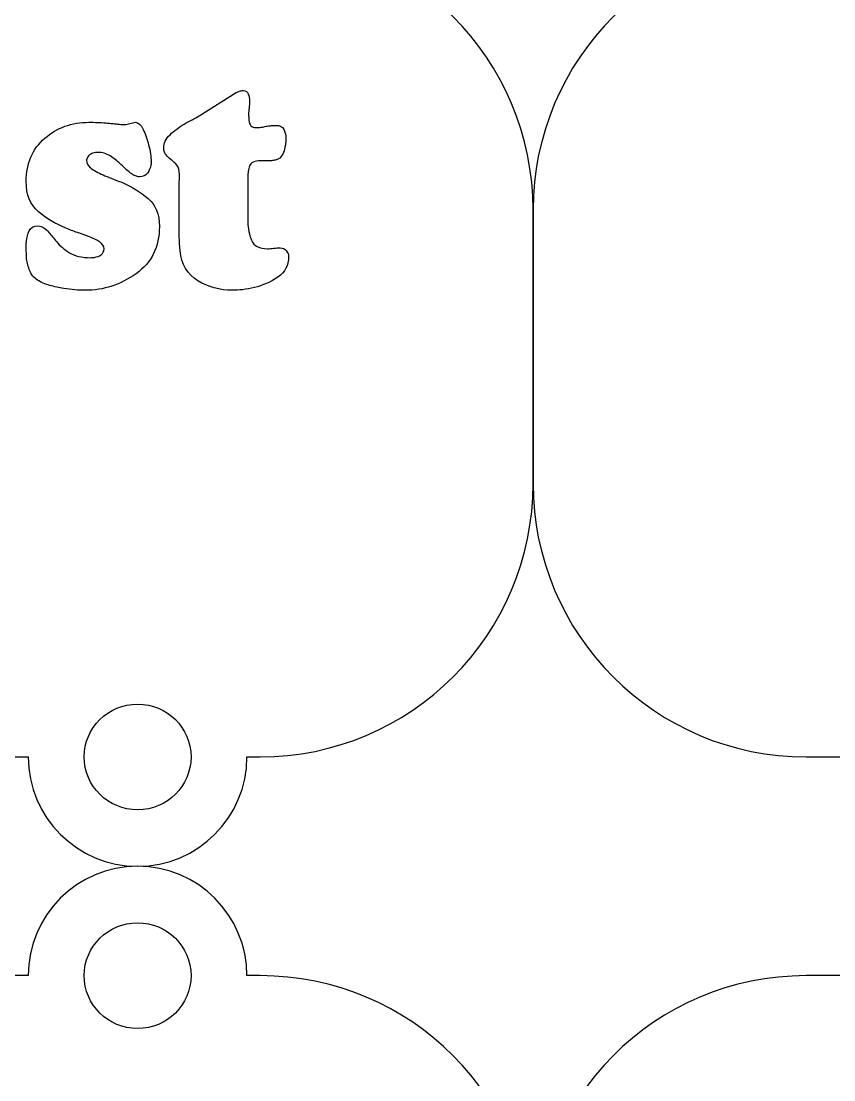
# Model space of a CAD drawing. Extents: x 0 to 771, y 958 to 1701.
# Drawn here: x 117.1 to 201.4, y 1355.4 to 1465.1 of the extents above; entities that cross this region are included whole.
import ezdxf

# ---------------------------------------------------------------- set-up
doc = ezdxf.new("R2010")
doc.units = 0
doc.layers.add('H0114_Printing', color=7, linetype='CONTINUOUS')

msp = doc.modelspace()

# ---------------------------------------------------------------- linework, layer by layer
at = {"layer": 'H0114_Printing', "color": 4}
for points in [[(135.557097, 1455.325664), (139.418097, 1457.750664)], [(127.613097, 1454.432064), (127.820097, 1454.432064), (127.964097, 1454.432064)], [(140.693096, 1455.453664), (140.693096, 1455.309664)], [(140.725096, 1455.166664), (140.725096, 1455.022664), (140.725096, 1454.878664)], [(144.554096, 1453.060664), (144.554096, 1453.012664), (144.554096, 1452.964664)], [(125.220097, 1451.529064), (124.948097, 1451.529064)], [(130.580097, 1450.604064), (130.580097, 1450.397064)], [(130.580097, 1450.572064), (130.580097, 1450.604064)], [(142.959096, 1450.667664), (142.736096, 1450.667664), (141.938096, 1450.667664)], [(133.483097, 1444.242664), (133.483097, 1447.968664), (133.515097, 1449.243664)], [(140.598096, 1448.791664), (140.598096, 1444.817664), (140.598096, 1444.547664), (140.598096, 1444.308664)], [(133.483097, 1444.210664), (133.483097, 1444.242664)], [(117.627097, 1441.639064), (117.627097, 1441.974064)]]:
    msp.add_lwpolyline(points, dxfattribs=at)
at = {"layer": 'H0114_Printing', "color": 1}
for points in [[(170.203596, 1445.564764), (170.203596, 1417.181765)], [(170.203796, 1417.181765), (170.203796, 1445.564764)], [(56.860799, 1388.853765), (117.839797, 1388.853765)], [(140.517796, 1388.853765), (141.875796, 1388.853765)], [(198.531595, 1388.853765), (204.262595, 1388.853765)], [(117.839797, 1366.176266), (56.860799, 1366.176266)], [(141.875796, 1366.176266), (140.517796, 1366.176266)], [(204.262595, 1366.176266), (198.531595, 1366.176266)]]:
    msp.add_lwpolyline(points, dxfattribs=at)
for points in [[(129.178797, 1383.373765)], [(141.875796, 1366.176266)], [(129.178797, 1360.696266)]]:
    msp.add_lwpolyline(points, close=True, dxfattribs=at)
for points in [[(170.203796, 1445.564764), (170.203796, 1461.209763), (157.520796, 1473.892763), (141.875796, 1473.892763)], [(198.531595, 1473.892763), (182.886595, 1473.892763), (170.203596, 1461.209763), (170.203596, 1445.564764)], [(141.875796, 1388.853765), (157.520796, 1388.853765), (170.203796, 1401.536765), (170.203796, 1417.181765)], [(170.203596, 1417.181765), (170.203596, 1401.536765), (182.886595, 1388.853765), (198.531595, 1388.853765)], [(123.634797, 1388.853765), (123.634797, 1391.880765), (126.116797, 1394.333765), (129.178797, 1394.333765)], [(129.178797, 1394.333765), (132.240797, 1394.333765), (134.722797, 1391.880765), (134.722797, 1388.853765)], [(117.839797, 1388.853765), (117.839797, 1382.591765), (122.916797, 1377.514766), (129.178797, 1377.514766)], [(129.178797, 1383.373765), (126.116797, 1383.373765), (123.634797, 1385.826765), (123.634797, 1388.853765)], [(134.722797, 1388.853765), (134.722797, 1385.826765), (132.240797, 1383.373765), (129.178797, 1383.373765)], [(129.178797, 1377.514766), (135.440797, 1377.514766), (140.517796, 1382.591765), (140.517796, 1388.853765)], [(129.178797, 1377.515266), (122.916797, 1377.515266), (117.839797, 1372.439266), (117.839797, 1366.176266)], [(140.517796, 1366.176266), (140.517796, 1372.439266), (135.440797, 1377.515266), (129.178797, 1377.515266)], [(123.634797, 1366.176266), (123.634797, 1369.203266), (126.116797, 1371.657266), (129.178797, 1371.657266)], [(129.178797, 1371.657266), (132.240797, 1371.657266), (134.722797, 1369.203266), (134.722797, 1366.176266)], [(129.178797, 1360.696266), (126.116797, 1360.696266), (123.634797, 1363.150266), (123.634797, 1366.176266)], [(134.722797, 1366.176266), (134.722797, 1363.150266), (132.240797, 1360.696266), (129.178797, 1360.696266)], [(170.203796, 1337.848267), (170.203796, 1353.493266), (157.520796, 1366.176266), (141.875796, 1366.176266)], [(198.531595, 1366.176266), (182.886595, 1366.176266), (170.203596, 1353.493266), (170.203596, 1337.848267)]]:
    msp.add_open_spline(points, degree=3, dxfattribs=at)
at = {"layer": 'H0114_Printing', "color": 4}
for points in [[(139.418097, 1457.750664), (139.524097, 1457.792664), (139.635097, 1457.835664), (139.753097, 1457.878664)], [(139.753097, 1457.878664), (139.869097, 1457.920664), (139.992097, 1457.942664), (140.119096, 1457.942664)], [(140.119096, 1457.942664), (140.395096, 1457.942664), (140.577096, 1457.828664), (140.662096, 1457.602664)], [(140.662096, 1457.602664), (140.746096, 1457.375664), (140.789096, 1457.123664), (140.789096, 1456.843664)], [(140.789096, 1456.843664), (140.789096, 1456.735664), (140.784096, 1456.621664), (140.774096, 1456.503664)], [(140.710096, 1455.792664), (140.699096, 1455.673664), (140.693096, 1455.560664), (140.693096, 1455.453664)], [(140.757096, 1456.163664), (140.736096, 1456.034664), (140.720096, 1455.910664), (140.710096, 1455.792664)], [(140.774096, 1456.503664), (140.762096, 1456.385664), (140.757096, 1456.272664), (140.757096, 1456.163664)], [(119.541097, 1452.997064), (120.817097, 1454.102064), (122.348097, 1454.656064), (124.135097, 1454.656064)], [(124.135097, 1454.656064), (124.433097, 1454.656064), (124.726097, 1454.651064), (125.012097, 1454.640064)], [(125.012097, 1454.640064), (125.300097, 1454.629064), (125.592097, 1454.613064), (125.890097, 1454.592064)], [(125.890097, 1454.592064), (126.060097, 1454.570064), (126.230097, 1454.555064), (126.400097, 1454.544064)], [(126.400097, 1454.544064), (126.570097, 1454.533064), (126.741097, 1454.517064), (126.911097, 1454.496064)], [(126.911097, 1454.496064), (127.038097, 1454.474064), (127.161097, 1454.459064), (127.277097, 1454.448064)], [(127.277097, 1454.448064), (127.394097, 1454.437064), (127.506097, 1454.432064), (127.613097, 1454.432064)], [(127.964097, 1454.432064), (128.027097, 1454.453064), (128.123097, 1454.480064), (128.251097, 1454.512064)], [(128.251097, 1454.512064), (128.379097, 1454.544064), (128.612097, 1454.592064), (128.953097, 1454.656064)], [(128.953097, 1454.656064), (129.250097, 1454.656064), (129.516097, 1454.411064), (129.750097, 1453.922064)], [(132.542097, 1453.366664), (132.977097, 1453.780664), (133.462097, 1454.147664), (133.994097, 1454.465664)], [(133.994097, 1454.465664), (134.270097, 1454.634664), (134.546097, 1454.789664), (134.824097, 1454.926664)], [(134.824097, 1454.926664), (135.099097, 1455.065664), (135.344097, 1455.198664), (135.557097, 1455.325664)], [(140.693096, 1455.309664), (140.693096, 1455.256664), (140.704096, 1455.208664), (140.725096, 1455.166664)], [(140.725096, 1454.878664), (140.746096, 1454.623664), (140.816096, 1454.432664), (140.933096, 1454.304664)], [(129.750097, 1453.922064), (129.984097, 1453.432064), (130.176097, 1452.901064), (130.325097, 1452.327064)], [(131.888097, 1451.981664), (131.888097, 1452.491664), (132.106097, 1452.952664), (132.542097, 1453.366664)], [(140.933096, 1454.304664), (141.049096, 1454.176664), (141.236096, 1454.112664), (141.491096, 1454.112664)], [(141.491096, 1454.112664), (141.661096, 1454.112664), (141.831096, 1454.123664), (142.002096, 1454.144664)], [(142.002096, 1454.144664), (142.172096, 1454.165664), (142.342096, 1454.197664), (142.512096, 1454.240664)], [(142.512096, 1454.240664), (142.661096, 1454.261664), (142.820096, 1454.283664), (142.990096, 1454.304664)], [(142.990096, 1454.304664), (143.161096, 1454.325664), (143.331096, 1454.336664), (143.501096, 1454.336664)], [(143.501096, 1454.336664), (143.905096, 1454.336664), (144.181096, 1454.203664), (144.331096, 1453.937664)], [(144.331096, 1453.937664), (144.479096, 1453.671664), (144.554096, 1453.379664), (144.554096, 1453.060664)], [(117.627097, 1448.530064), (117.627097, 1450.401064), (118.265097, 1451.891064), (119.541097, 1452.997064)], [(130.325097, 1452.327064), (130.409097, 1452.008064), (130.473097, 1451.694064), (130.516097, 1451.385064)], [(144.490096, 1452.209664), (144.469096, 1451.978664), (144.410096, 1451.748664), (144.315096, 1451.516664)], [(144.538096, 1452.587664), (144.527096, 1452.460664), (144.511096, 1452.334664), (144.490096, 1452.209664)], [(144.554096, 1452.964664), (144.554096, 1452.838664), (144.548096, 1452.712664), (144.538096, 1452.587664)], [(124.199097, 1451.274064), (124.050097, 1451.167064), (123.944097, 1450.997064), (123.880097, 1450.764064)], [(124.677097, 1451.497064), (124.507097, 1451.455064), (124.348097, 1451.380064), (124.199097, 1451.274064)], [(124.948097, 1451.529064), (124.853097, 1451.529064), (124.762097, 1451.518064), (124.677097, 1451.497064)], [(126.464097, 1451.082064), (126.102097, 1451.338064), (125.688097, 1451.487064), (125.220097, 1451.529064)], [(130.516097, 1451.385064), (130.558097, 1451.077064), (130.580097, 1450.806064), (130.580097, 1450.572064)], [(132.127097, 1451.264664), (131.989097, 1451.424664), (131.910097, 1451.663664), (131.888097, 1451.981664)], [(132.622097, 1450.803664), (132.431097, 1450.951664), (132.266097, 1451.105664), (132.127097, 1451.264664)], [(144.315096, 1451.516664), (144.219096, 1451.286664), (144.086096, 1451.096664), (143.916096, 1450.950664)], [(123.880097, 1450.764064), (123.880097, 1450.401064), (124.060097, 1450.093064), (124.423097, 1449.838064)], [(127.453097, 1450.285064), (127.155097, 1450.561064), (126.826097, 1450.827064), (126.464097, 1451.082064)], [(128.043097, 1449.743064), (127.862097, 1449.912064), (127.665097, 1450.093064), (127.453097, 1450.285064)], [(130.548097, 1450.221064), (130.505097, 1449.923064), (130.388097, 1449.647064), (130.197097, 1449.391064)], [(130.580097, 1450.397064), (130.580097, 1450.343064), (130.569097, 1450.285064), (130.548097, 1450.221064)], [(132.685097, 1450.771664), (132.664097, 1450.771664), (132.643097, 1450.781664), (132.622097, 1450.803664)], [(133.259097, 1450.198664), (133.090097, 1450.409664), (132.898097, 1450.601664), (132.685097, 1450.771664)], [(133.515097, 1449.243664), (133.515097, 1449.666664), (133.430097, 1449.985664), (133.259097, 1450.198664)], [(140.789096, 1450.126664), (140.662096, 1449.787664), (140.598096, 1449.342664), (140.598096, 1448.791664)], [(141.938096, 1450.667664), (141.299096, 1450.646664), (140.917096, 1450.465664), (140.789096, 1450.126664)], [(143.182096, 1450.698664), (143.118096, 1450.677664), (143.043096, 1450.667664), (142.959096, 1450.667664)], [(143.565096, 1450.762664), (143.438096, 1450.720664), (143.310096, 1450.698664), (143.182096, 1450.698664)], [(143.916096, 1450.950664), (143.809096, 1450.867664), (143.692096, 1450.803664), (143.565096, 1450.762664)], [(124.423097, 1449.838064), (124.784097, 1449.583064), (125.241097, 1449.338064), (125.794097, 1449.105064)], [(125.794097, 1449.105064), (126.070097, 1448.998064), (126.368097, 1448.881064), (126.688097, 1448.753064)], [(128.570097, 1449.295064), (128.399097, 1449.423064), (128.224097, 1449.572064), (128.043097, 1449.743064)], [(128.968097, 1449.088064), (128.830097, 1449.141064), (128.697097, 1449.211064), (128.570097, 1449.295064)], [(129.367097, 1449.009064), (129.239097, 1449.009064), (129.107097, 1449.035064), (128.968097, 1449.088064)], [(130.197097, 1449.391064), (130.006097, 1449.136064), (129.729097, 1449.009064), (129.367097, 1449.009064)], [(118.887097, 1445.388064), (118.046097, 1446.099064), (117.627097, 1447.147064), (117.627097, 1448.530064)], [(126.688097, 1448.753064), (127.006097, 1448.625064), (127.336097, 1448.498064), (127.676097, 1448.371064)], [(127.676097, 1448.371064), (128.612097, 1447.967064), (129.474097, 1447.429064), (130.261097, 1446.759064)], [(130.261097, 1446.759064), (131.047097, 1446.089064), (131.441097, 1445.116064), (131.441097, 1443.840064)], [(121.679097, 1443.712064), (120.657097, 1444.116064), (119.727097, 1444.675064), (118.887097, 1445.388064)], [(117.659097, 1442.340064), (117.680097, 1442.724064), (117.770097, 1443.080064), (117.930097, 1443.409064)], [(117.930097, 1443.409064), (118.089097, 1443.739064), (118.392097, 1443.904064), (118.839097, 1443.904064)], [(118.839097, 1443.904064), (119.073097, 1443.904064), (119.280097, 1443.840064), (119.461097, 1443.712064)], [(119.461097, 1443.712064), (119.642097, 1443.585064), (119.817097, 1443.425064), (119.987097, 1443.234064)], [(122.939097, 1443.218064), (122.524097, 1443.356064), (122.104097, 1443.521064), (121.679097, 1443.712064)], [(131.441097, 1443.840064), (131.441097, 1441.734064), (130.638097, 1440.107064), (129.032097, 1438.958064)], [(133.499097, 1442.792664), (133.488097, 1443.270664), (133.483097, 1443.743664), (133.483097, 1444.210664)], [(140.598096, 1444.308664), (140.619096, 1443.630664), (140.752096, 1443.000664), (140.996096, 1442.417664)], [(117.627097, 1441.974064), (117.627097, 1442.090064), (117.637097, 1442.213064), (117.659097, 1442.340064)], [(119.987097, 1443.234064), (120.093097, 1443.106064), (120.211097, 1442.957064), (120.339097, 1442.787064)], [(120.339097, 1442.787064), (120.466097, 1442.617064), (120.615097, 1442.446064), (120.785097, 1442.277064)], [(124.071097, 1442.819064), (123.731097, 1442.946064), (123.353097, 1443.080064), (122.939097, 1443.218064)], [(125.251097, 1442.261064), (124.954097, 1442.463064), (124.561097, 1442.649064), (124.071097, 1442.819064)], [(133.579097, 1441.344664), (133.536097, 1441.832664), (133.509097, 1442.315664), (133.499097, 1442.792664)], [(140.996096, 1442.417664), (141.241096, 1441.834664), (141.789096, 1441.542664), (142.640096, 1441.542664)], [(117.643097, 1441.097064), (117.631097, 1441.287064), (117.627097, 1441.468064), (117.627097, 1441.639064)], [(120.785097, 1442.277064), (121.125097, 1441.851064), (121.567097, 1441.468064), (122.109097, 1441.128064)], [(125.699097, 1441.543064), (125.699097, 1441.819064), (125.550097, 1442.058064), (125.251097, 1442.261064)], [(125.396097, 1440.920064), (125.597097, 1441.059064), (125.699097, 1441.266064), (125.699097, 1441.543064)], [(135.430097, 1438.222664), (134.344097, 1438.881664), (133.728097, 1439.921664), (133.579097, 1441.344664)], [(142.640096, 1441.542664), (142.746096, 1441.542664), (142.857096, 1441.548664), (142.975096, 1441.559664)], [(142.975096, 1441.559664), (143.092096, 1441.569664), (143.203096, 1441.585664), (143.310096, 1441.606664)], [(143.310096, 1441.606664), (143.416096, 1441.606664), (143.528096, 1441.611664), (143.645096, 1441.622664)], [(143.645096, 1441.622664), (143.762096, 1441.633664), (143.873096, 1441.638664), (143.980096, 1441.638664)], [(143.980096, 1441.638664), (144.235096, 1441.638664), (144.442096, 1441.542664), (144.602096, 1441.351664)], [(144.602096, 1441.351664), (144.762096, 1441.160664), (144.841096, 1440.946664), (144.841096, 1440.713664)], [(117.659097, 1440.490064), (117.659097, 1440.702064), (117.653097, 1440.905064), (117.643097, 1441.097064)], [(117.993097, 1439.246064), (117.834097, 1439.649064), (117.722097, 1440.064064), (117.659097, 1440.490064)], [(122.109097, 1441.128064), (122.651097, 1440.788064), (123.391097, 1440.617064), (124.327097, 1440.617064)], [(124.327097, 1440.617064), (124.391097, 1440.617064), (124.454097, 1440.623064), (124.518097, 1440.634064)], [(124.518097, 1440.634064), (124.582097, 1440.644064), (124.645097, 1440.649064), (124.709097, 1440.649064)], [(124.709097, 1440.649064), (124.965097, 1440.692064), (125.193097, 1440.782064), (125.396097, 1440.920064)], [(144.841096, 1440.713664), (144.841096, 1439.819664), (144.469096, 1439.117664), (143.724096, 1438.607664)], [(118.807097, 1438.288064), (118.424097, 1438.522064), (118.153097, 1438.842064), (117.993097, 1439.246064)], [(120.067097, 1437.746064), (119.589097, 1437.874064), (119.169097, 1438.054064), (118.807097, 1438.288064)], [(129.032097, 1438.958064), (127.426097, 1437.810064), (125.656097, 1437.236064), (123.720097, 1437.236064)], [(139.002097, 1437.236664), (137.705097, 1437.236664), (136.514097, 1437.565664), (135.430097, 1438.222664)], [(143.724096, 1438.607664), (142.980096, 1438.096664), (142.172096, 1437.735664), (141.299096, 1437.522664)], [(121.519097, 1437.427064), (121.030097, 1437.513064), (120.546097, 1437.619064), (120.067097, 1437.746064)], [(122.683097, 1437.284064), (122.311097, 1437.316064), (121.923097, 1437.363064), (121.519097, 1437.427064)], [(123.720097, 1437.236064), (123.401097, 1437.236064), (123.056097, 1437.252064), (122.683097, 1437.284064)], [(140.071096, 1437.299664), (139.678097, 1437.257664), (139.322097, 1437.236664), (139.002097, 1437.236664)], [(141.299096, 1437.522664), (140.874096, 1437.416664), (140.464096, 1437.342664), (140.071096, 1437.299664)]]:
    msp.add_open_spline(points, degree=3, dxfattribs=at)

doc.saveas('drawing.dxf')
